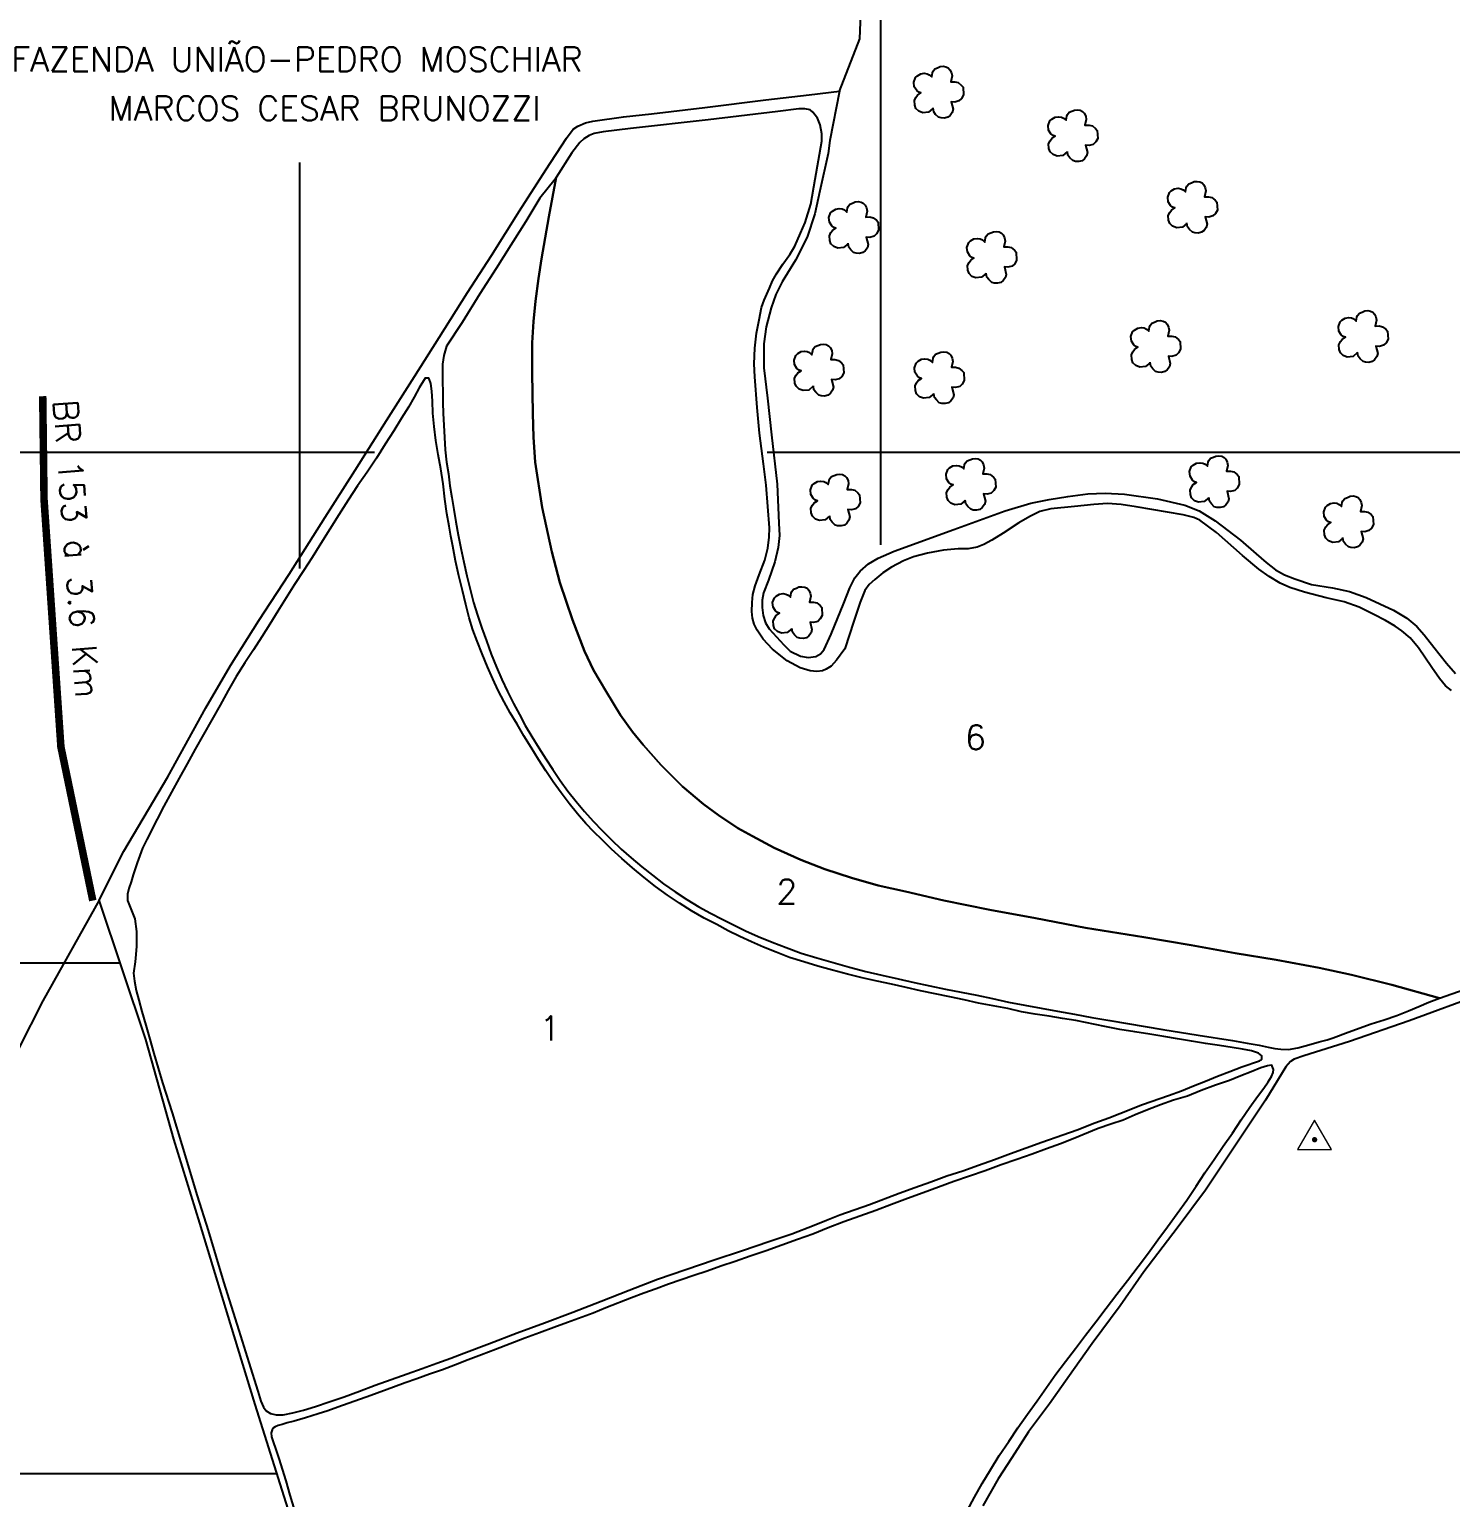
# Model space of a CAD drawing. Extents: x 721268 to 722843, y 7822775 to 7825003.
# Drawn here: x 721699 to 722267, y 7824036 to 7824623 of the extents above; entities that cross this region are included whole.
import ezdxf
from ezdxf.enums import TextEntityAlignment as Align

# ---------------------------------------------------------------- set-up
doc = ezdxf.new("R2010")
doc.units = 0
doc.linetypes.add('CONTINUO', pattern=[0])
for name, color, linetype, lineweight in [('0114001264', 1, 'Continuous', 25), ('0114001264001', 5, 'Continuous', 25), ('0114001264002', 5, 'Continuous', 25), ('0114001264004', 5, 'Continuous', 25), ('0114001264005', 5, 'Continuous', 25), ('0114001264006', 5, 'Continuous', 25), ('TEXTO_DIVERSOS', 7, 'Continuous', 5)]:
    doc.layers.add(name, color=color, linetype=linetype, lineweight=lineweight)
for name, color, linetype in [('_SIMBOLO ARVORE', 118, 'Continuous'), ('ESTRADA', 1, 'Continuous'), ('MALHA', 8, 'Continuous'), ('TEXTO', 7, 'Continuous'), ('TEXTO CONFRONTANTES', 7, 'Continuous'), ('TEXTO_NUN_TAL', 7, 'Continuous')]:
    doc.layers.add(name, color=color, linetype=linetype)
doc.styles.add('Simplex', font='simplex.shx')

msp = doc.modelspace()

# ---------------------------------------------------------------- linework, layer by layer
for points in [[(722022.45, 7824598.16), (722030.56, 7824619.07), (722031.91, 7824652.63), (722022.71, 7824709.04)], [(721726.85, 7824274.99), (721704.28, 7824234.87), (721694.54, 7824215.62)]]:
    msp.add_lwpolyline(points)
at = {"layer": '0114001264'}
msp.add_lwpolyline([(721815.35, 7823990.4), (721789.11, 7824073.56), (721779.25, 7824105.76), (721767, 7824146), (721756.63, 7824179.57), (721745.39, 7824219.38), (721726.85, 7824274.99), (721736.67, 7824294.61), (721754.17, 7824324.3), (721769.41, 7824351.86), (721779.3, 7824368.71), (721790.59, 7824386.73), (721802.65, 7824405.25), (721817.04, 7824428.01), (721829.09, 7824446.82), (721841.5, 7824466.54), (721852.71, 7824484.23), (721862.58, 7824499.74), (721873.96, 7824517.76), (721883.53, 7824532.56), (721894.64, 7824550.28), (721905.12, 7824566.66), (721913.49, 7824579.31), (721916.06, 7824582.91), (721918, 7824584.22), (721921, 7824585.46), (721923.97, 7824586.22), (721936.24, 7824587.89), (721947.32, 7824589.03), (721968.71, 7824591.66), (721992.99, 7824594.63), (722010.37, 7824596.69), (722022.45, 7824598.16), (722018.57, 7824578.44), (722017.97, 7824573.29), (722014.62, 7824558.35), (722012.64, 7824549.21), (722009.55, 7824539.77), (722004.83, 7824530.59), (721999.58, 7824521.97), (721997, 7824516.9), (721995.2, 7824511.67), (721993.22, 7824504.03), (721992.19, 7824497.16), (721992.19, 7824487.69), (721993.65, 7824475.5), (721995.28, 7824460.88), (721997.6, 7824441.11), (721998.2, 7824425.63), (721998.46, 7824420.65), (721997.95, 7824415.93), (721996.66, 7824410.18), (721994.08, 7824402.86), (721992.13, 7824397.74), (721991.54, 7824394.83), (721991.54, 7824391.93), (721991.97, 7824388.71), (721992.88, 7824385.75), (721994.44, 7824383.34), (721997.34, 7824380.17), (722000.25, 7824377), (722002.83, 7824374.52), (722006.87, 7824372.52), (722009.94, 7824371.98), (722012.95, 7824372.41), (722014.83, 7824373.43), (722016.39, 7824375.15), (722019.13, 7824381.33), (722024.24, 7824393.64), (722026.61, 7824399.78), (722028.65, 7824403.76), (722030.69, 7824406.45), (722034.08, 7824409.35), (722037.95, 7824411.66), (722044.24, 7824414.4), (722068.08, 7824423.02), (722088.69, 7824430.5), (722098.91, 7824433.56), (722106.22, 7824435.07), (722113.6, 7824436.31), (722121.61, 7824437.28), (722128.51, 7824437.55), (722136.3, 7824437.12), (722149.42, 7824435.35), (722160.34, 7824432.82), (722166.05, 7824430.51), (722172.5, 7824426.48), (722182.61, 7824418.79), (722188.92, 7824413.35), (722192.9, 7824409.91), (722196.61, 7824406.9), (722200.21, 7824404.91), (722204.3, 7824403.3), (722210.96, 7824401.1), (722219.42, 7824399.8), (722226.14, 7824398.35), (722232.75, 7824395.93), (722243.72, 7824390.88), (722249.01, 7824387.63), (722252.99, 7824384.36), (722255.95, 7824381.03), (722259.82, 7824376.03), (722264.83, 7824369.66), (722268.54, 7824365.53)], dxfattribs=at)
at = {"layer": '0114001264001'}
msp.add_lwpolyline([(721983.7, 7824135.14), (721994.27, 7824138.68), (722003.43, 7824141.78), (722012.4, 7824145.21), (722017.34, 7824147.28), (722022.65, 7824149.33), (722034.46, 7824153.44), (722046.33, 7824157.95), (722052.54, 7824160.25), (722058.91, 7824162.56), (722065.28, 7824164.91), (722071.7, 7824166.98), (722078.02, 7824169.23), (722084.32, 7824171.51), (722090.78, 7824173.88), (722103.24, 7824178.32), (722111.7, 7824181.31), (722117.4, 7824183.34), (722124.5, 7824186.14), (722130, 7824188.1), (722134.39, 7824189.8), (722143.42, 7824193.37), (722153.9, 7824196.99), (722159.05, 7824198.9), (722163.89, 7824200.85), (722168.61, 7824202.79), (722173.45, 7824204.72), (722178.4, 7824206.66), (722183.17, 7824208.45), (722190.26, 7824210.87), (722190.64, 7824211.11), (722190.88, 7824211.31), (722191.1, 7824211.52), (722191.14, 7824212.8), (722189.79, 7824213.97), (722186.97, 7824214.87), (722183.39, 7824215.49), (722179.34, 7824216.17), (722174.26, 7824216.97), (722168.67, 7824217.8), (722163.05, 7824218.68), (722157.45, 7824219.64), (722151.97, 7824220.6), (722146.36, 7824221.57), (722140.48, 7824222.47), (722134.48, 7824223.39), (722128.44, 7824224.51), (722116.92, 7824226.93), (722111.47, 7824227.79), (722106.16, 7824228.72), (722100.64, 7824229.44), (722095.19, 7824230.49), (722089.63, 7824231.73), (722083.81, 7824232.79), (722077.95, 7824233.95), (722072.21, 7824235.19), (722066.51, 7824236.39), (722060.72, 7824237.57), (722054.87, 7824238.86), (722049.07, 7824240.17), (722043.27, 7824241.47), (722037.5, 7824242.72), (722031.56, 7824244.04), (722025.6, 7824245.51), (722019.7, 7824247.05), (722013.87, 7824248.66), (722008.16, 7824250.34), (722002.54, 7824252.17), (721997.19, 7824254.19), (721992.07, 7824256.25), (721987.32, 7824258.36), (721982.68, 7824260.55), (721978.06, 7824262.84), (721973.42, 7824265.31), (721968.43, 7824267.88), (721963.31, 7824270.77), (721958.53, 7824273.77), (721953.71, 7824277.05), (721949.03, 7824280.48), (721944.39, 7824284.1), (721939.81, 7824287.88), (721935.51, 7824291.61), (721931.46, 7824295.38), (721927.67, 7824299.07), (721924.3, 7824302.38), (721921.1, 7824305.69), (721917.87, 7824309.49), (721914.45, 7824313.6), (721911.24, 7824317.93), (721908.12, 7824322.27), (721905.21, 7824326.73), (721902.26, 7824331.26), (721899.34, 7824335.96), (721896.46, 7824340.62), (721893.77, 7824345.33), (721891, 7824349.84), (721888.56, 7824354.29), (721886.15, 7824358.77), (721883.99, 7824363.38), (721881.85, 7824368.24), (721879.72, 7824373.42), (721877.76, 7824378.41), (721876.04, 7824382.97), (721874.6, 7824387.77), (721873.18, 7824393.07), (721871.84, 7824398.76), (721870.48, 7824404.59), (721869.17, 7824410.53), (721867.98, 7824416.35), (721867.23, 7824420.41), (721866.53, 7824424.38), (721865.65, 7824429.42), (721864.85, 7824435.21), (721864.14, 7824441.31), (721863.24, 7824447.24), (721862.12, 7824453.01), (721861.22, 7824458.63), (721860.52, 7824464.22), (721860.11, 7824469.56), (721859.89, 7824474.33), (721859.63, 7824478.3), (721859.28, 7824481.36), (721858.65, 7824483.18), (721858.39, 7824483.54), (721857.01, 7824483.51), (721854.58, 7824479.71), (721852.6, 7824475.88), (721850.3, 7824471.94), (721847.59, 7824467.53), (721844.52, 7824462.52), (721841.02, 7824457.15), (721837.49, 7824451.53), (721833.81, 7824446.03), (721829.96, 7824440.5), (721826.22, 7824434.77), (721822.53, 7824428.98), (721818.94, 7824423.17), (721815.37, 7824417.49), (721811.88, 7824411.94), (721808.36, 7824406.52), (721804.82, 7824401.15), (721801.44, 7824395.76), (721798.12, 7824390.41), (721794.91, 7824385.28), (721791.82, 7824380.16), (721788.44, 7824375.07), (721785, 7824369.82), (721781.57, 7824364.4), (721778.29, 7824358.76), (721775.08, 7824352.95), (721771.8, 7824347.06), (721768.49, 7824341.19), (721765.15, 7824335.28), (721761.96, 7824329.45), (721758.76, 7824323.75), (721755.66, 7824318.1), (721752.67, 7824312.58), (721749.89, 7824307.42), (721745.8, 7824299.25), (721744.11, 7824295.76), (721741.94, 7824289.97), (721740.38, 7824285.13), (721739.51, 7824282.37), (721738.59, 7824279.64), (721738.1, 7824277.46), (721738.05, 7824274.95), (721739.12, 7824272.22), (721741.08, 7824267.52), (721741.69, 7824262.57), (721741.72, 7824256.7), (721741.47, 7824253.38), (721741.14, 7824250.4), (721740.53, 7824245.92), (721740.85, 7824242.69), (721741.62, 7824238.98), (721742.67, 7824235.05), (721743.8, 7824230.51), (721745.43, 7824225.13), (721747.04, 7824219.48), (721748.69, 7824213.81), (721750.37, 7824207.99), (721752.13, 7824202.1), (721755.93, 7824190.03), (721759.8, 7824177.27), (721765.92, 7824156.87), (721770.29, 7824143.05), (721776.51, 7824122.54), (721782.62, 7824103.09), (721786.59, 7824090.31), (721790.13, 7824078.91), (721791.4, 7824074.92), (721792.4, 7824072.47), (721793.54, 7824071.05), (721795.16, 7824069.96), (721797.46, 7824069.41), (721800.33, 7824069.5), (721804.2, 7824070.2), (721808.43, 7824071.3), (721813.17, 7824072.82), (721818.67, 7824074.63), (721824.64, 7824076.7), (721830.75, 7824078.91), (721837, 7824081.29), (721843.45, 7824083.55), (721849.78, 7824085.78), (721855.84, 7824087.98), (721861.69, 7824090.16), (721867.25, 7824092.16), (721872.42, 7824094.07), (721882.75, 7824098.01), (721893.71, 7824102.21), (721904.71, 7824106.27), (721915.91, 7824110.44), (721927.24, 7824114.81), (721938.44, 7824119.29), (721949.73, 7824123.6), (721961.09, 7824127.56), (721972.44, 7824131.33)], close=True, dxfattribs=at)
at = {"layer": '0114001264002'}
msp.add_lwpolyline([(721934.95, 7824348.87), (721929.25, 7824358.34), (721924.18, 7824366.9), (721920.64, 7824374.48), (721915.85, 7824386.99), (721910.71, 7824401.92), (721907.57, 7824414.15), (721903.69, 7824431.9), (721900.95, 7824449.93), (721900.26, 7824459.99), (721899.98, 7824469.4), (721899.69, 7824485.61), (721899.69, 7824497.6), (721900.32, 7824506.1), (721901, 7824514.31), (721902.26, 7824523.28), (721903.45, 7824531.21), (721906.42, 7824547.99), (721909.31, 7824563.64), (721908.86, 7824563.02), (721902.79, 7824555.44), (721897.24, 7824546.02), (721891.24, 7824536.65), (721885.33, 7824527.38), (721878.77, 7824517.18), (721871.78, 7824505.72), (721865.48, 7824496.3), (721864.51, 7824492.63), (721863.97, 7824489.16), (721863.97, 7824482.03), (721864.06, 7824478.08), (721864.07, 7824473.84), (721864.16, 7824469.36), (721864.42, 7824464.69), (721864.72, 7824459.83), (721865.03, 7824454.84), (721865.57, 7824449.98), (721866.29, 7824445.24), (721866.88, 7824440.57), (721867.7, 7824435.91), (721868.46, 7824431.11), (721869.18, 7824426.11), (721870.12, 7824420.9), (721871.19, 7824415.55), (721872.39, 7824410.08), (721873.67, 7824404.61), (721875, 7824399.23), (721876.36, 7824393.95), (721877.88, 7824388.83), (721879.62, 7824383.7), (721881.46, 7824378.6), (721883.37, 7824373.28), (721885.46, 7824368.14), (721887.59, 7824363.16), (721889.9, 7824358.38), (721892.24, 7824353.63), (721894.64, 7824349.15), (721896.96, 7824344.73), (721899.59, 7824340.33), (721902.33, 7824335.92), (721905.18, 7824331.52), (721907.98, 7824327.17), (721910.94, 7824322.83), (721914.03, 7824318.56), (721917.25, 7824314.43), (721920.64, 7824310.48), (721924.08, 7824306.59), (721927.7, 7824302.81), (721931.36, 7824299.12), (721935.26, 7824295.46), (721939.31, 7824291.93), (721943.47, 7824288.4), (721947.76, 7824284.97), (721952.14, 7824281.6), (721956.77, 7824278.33), (721961.52, 7824275.26), (721966.29, 7824272.42), (721971.01, 7824269.88), (721975.64, 7824267.46), (721980.18, 7824265.14), (721984.94, 7824262.8), (721990.05, 7824260.45), (721995.51, 7824258.23), (722001.21, 7824256.1), (722007.17, 7824253.87), (722013.47, 7824251.96), (722019.95, 7824250.11), (722026.44, 7824248.25), (722032.93, 7824246.54), (722039.41, 7824245.01), (722045.84, 7824243.65), (722052.24, 7824242.2), (722058.54, 7824240.78), (722064.82, 7824239.52), (722071.06, 7824238.26), (722077.27, 7824237.05), (722083.59, 7824235.75), (722089.99, 7824234.35), (722096.49, 7824233.09), (722109.48, 7824230.74), (722116.26, 7824229.46), (722123.28, 7824228.2), (722130.38, 7824226.98), (722137.47, 7824225.78), (722144.53, 7824224.56), (722151.57, 7824223.43), (722165.67, 7824221.06), (722179.38, 7824218.92), (722185.28, 7824217.96), (722190.02, 7824217.08), (722193.7, 7824216.33), (722196.33, 7824215.82), (722198.69, 7824215.47), (722201.79, 7824215.44), (722205.52, 7824216.09), (722209.85, 7824217.19), (722214.02, 7824218.42), (722217.17, 7824219.22), (722219.6, 7824220.09), (722225.68, 7824222.33), (722234.8, 7824225.65), (722239.94, 7824227.28), (722244.99, 7824228.94), (722249.7, 7824230.85), (722253.9, 7824232.59), (722257.86, 7824234.27), (722262.09, 7824235.94), (722243.03, 7824241.24), (722226.89, 7824245.18), (722214, 7824247.94), (722196.83, 7824251.21), (722180.53, 7824253.9), (722162.97, 7824256.99), (722144.02, 7824260.31), (722120.72, 7824264.04), (722100.69, 7824267.83), (722082.57, 7824271.13), (722064.11, 7824274.89), (722048.78, 7824278.47), (722037.94, 7824280.88), (722027.31, 7824283.96), (722016.63, 7824287.41), (722007.03, 7824291.19), (721996.36, 7824295.92), (721987.75, 7824300.63), (721981.89, 7824303.75), (721974.13, 7824308.92), (721968.11, 7824313.35), (721959.75, 7824320.44), (721956.58, 7824323.66), (721951.24, 7824328.99), (721944.12, 7824337.01), (721939.79, 7824342.21)], close=True, dxfattribs=at)
at = {"layer": '0114001264004'}
msp.add_lwpolyline([(722073.45, 7824031.15), (722076.34, 7824036.57), (722079.46, 7824042.03), (722082.81, 7824047.53), (722086.28, 7824053.2), (722090.03, 7824058.78), (722093.74, 7824064.28), (722097.49, 7824069.72), (722101.35, 7824075.12), (722105.14, 7824080.45), (722108.91, 7824085.66), (722112.79, 7824090.81), (722116.78, 7824095.98), (722120.76, 7824101.24), (722124.8, 7824106.63), (722129.03, 7824112.09), (722133.29, 7824117.63), (722137.52, 7824123.17), (722141.77, 7824128.73), (722145.82, 7824134.2), (722149.66, 7824139.37), (722153.44, 7824144.55), (722157.26, 7824149.89), (722161.2, 7824155.26), (722164.86, 7824160.75), (722168.43, 7824166.16), (722172.11, 7824171.47), (722175.73, 7824176.72), (722179.36, 7824181.94), (722182.92, 7824187.26), (722186.39, 7824192.29), (722189.45, 7824196.64), (722191.88, 7824199.97), (722193.67, 7824202.5), (722195.01, 7824204.54), (722195.69, 7824206.17), (722195.78, 7824207.36), (722195.31, 7824208.69), (722194.99, 7824209.16), (722193.41, 7824208.9), (722190.68, 7824208.02), (722186.82, 7824206.51), (722182.69, 7824204.87), (722178.18, 7824203.02), (722172.66, 7824201.14), (722166.93, 7824198.94), (722161.43, 7824196.78), (722155.84, 7824195.21), (722150.62, 7824193.23), (722145.42, 7824191.25), (722140.5, 7824189.25), (722135.71, 7824187.19), (722130.84, 7824185.55), (722125.77, 7824183.8), (722115.78, 7824179.64), (722115.78, 7824179.64), (722110.71, 7824177.67), (722105.14, 7824175.68), (722099.4, 7824173.64), (722093.31, 7824171.5), (722086.98, 7824169.3), (722080.71, 7824166.94), (722074.45, 7824164.74), (722068.19, 7824162.6), (722055.86, 7824158.07), (722049.56, 7824155.83), (722043.3, 7824153.5), (722036.92, 7824151.08), (722030.58, 7824148.88), (722024.21, 7824146.49), (722017.97, 7824144.1), (722011.86, 7824141.67), (722005.71, 7824139.51), (721999.46, 7824137.25), (721993.21, 7824134.97), (721986.76, 7824132.81), (721980.76, 7824130.73), (721975.04, 7824128.79), (721969.58, 7824126.89), (721964.32, 7824125.1), (721959.22, 7824123.41), (721954.2, 7824121.71), (721949.28, 7824119.84), (721944.34, 7824118.03), (721939.39, 7824116.16), (721929.1, 7824112.17), (721924.04, 7824110.13), (721913.9, 7824106.35), (721908.44, 7824104.35), (721902.67, 7824102.25), (721896.83, 7824100.08), (721890.95, 7824097.81), (721885.12, 7824095.57), (721879.47, 7824093.41), (721874.18, 7824091.42), (721869.05, 7824089.41), (721863.85, 7824087.48), (721858.72, 7824085.68), (721853.66, 7824083.89), (721848.95, 7824082.19), (721844.4, 7824080.54), (721835.33, 7824077.24), (721822.06, 7824072.57), (721818.07, 7824071.13), (721814.23, 7824069.9), (721809.17, 7824068.28), (721804.71, 7824066.98), (721801.9, 7824066.25), (721799.84, 7824065.66), (721798.22, 7824065.19), (721797.13, 7824064.63), (721796.48, 7824064.23), (721795.91, 7824063.46), (721795.6, 7824062.63), (721795.52, 7824062.33), (721795.63, 7824060.65), (721796.25, 7824058.63), (721797.34, 7824055.6), (721798.55, 7824052.02), (721801.35, 7824043.06), (721802.95, 7824037.4), (721804.85, 7824031.32)], dxfattribs=at)
at = {"layer": '0114001264005'}
msp.add_lwpolyline([(722279.64, 7824237.8), (722249.95, 7824226.88), (722226.18, 7824218.53), (722207.88, 7824212.8), (722204.09, 7824211.51), (722202.6, 7824210.53), (722200.68, 7824208.5), (722192.57, 7824195.17), (722178.51, 7824174.02), (722168.68, 7824159.19), (722157.32, 7824143.99), (722144.04, 7824126.6), (722134.57, 7824113.05), (722123.44, 7824097.92), (722115.97, 7824087.44), (722106.29, 7824073.85), (722097.99, 7824062.64), (722091.26, 7824052.35), (722085.89, 7824043.96), (722079.74, 7824033.18)], dxfattribs=at)
at = {"layer": '0114001264006'}
msp.add_lwpolyline([(722266.9, 7824358.73), (722264.47, 7824360.6), (722262.04, 7824363.59), (722259.04, 7824367.98), (722253.73, 7824375.76), (722250.42, 7824379.78), (722247.02, 7824382.62), (722244.36, 7824384.41), (722240.58, 7824386.69), (722235.91, 7824389.12), (722230.07, 7824392.04), (722223.99, 7824394.22), (722216.85, 7824395.79), (722208.13, 7824398.07), (722202.29, 7824399.87), (722198.44, 7824401.63), (722194.05, 7824404.33), (722189.89, 7824407.17), (722183.42, 7824412.71), (722173.09, 7824421.88), (722166.43, 7824426.82), (722163.96, 7824427.87), (722159.67, 7824428.99), (722141.01, 7824432.13), (722134.93, 7824433.03), (722129.54, 7824433.41), (722124.04, 7824433.07), (722116.26, 7824432.29), (722106.86, 7824431.31), (722102.52, 7824430.3), (722098.48, 7824428.28), (722094.05, 7824425.69), (722087.8, 7824421.65), (722083.3, 7824418.84), (722080.16, 7824417.12), (722077.47, 7824415.96), (722073.8, 7824415.4), (722069.8, 7824415.29), (722064.03, 7824414.84), (722057.62, 7824413.63), (722051.98, 7824412.21), (722048.05, 7824410.57), (722043.3, 7824408.06), (722039.82, 7824405.74), (722036.55, 7824403.11), (722034.27, 7824401.16), (722032.59, 7824398.7), (722030.68, 7824394.06), (722028.13, 7824386.49), (722024.54, 7824375.35), (722021.3, 7824370.86), (722019.1, 7824368.47), (722017.15, 7824367.31), (722015.65, 7824366.6), (722013.48, 7824366.41), (722010.79, 7824366.6), (722006.82, 7824367.79), (722001.62, 7824370.63), (721995.75, 7824375.23), (721991.93, 7824379.32), (721989.65, 7824382.88), (721988.41, 7824385.31), (721987.74, 7824387.59), (721987.4, 7824390.35), (721987.59, 7824393.85), (721987.92, 7824397.14), (721988.82, 7824400.58), (721990.36, 7824404.92), (721992.64, 7824410.88), (721993.91, 7824415.59), (721994.36, 7824420.04), (721994.48, 7824423.69), (721993.2, 7824440.72), (721992.16, 7824449.24), (721990.58, 7824461.49), (721989.53, 7824471.8), (721988.64, 7824483.99), (721988.41, 7824489.2), (721988.64, 7824495.52), (721989.31, 7824501.47), (721990.39, 7824506.8), (721991.37, 7824511.77), (721992.41, 7824514.61), (721994.55, 7824519.42), (721995.75, 7824522.37), (721997.36, 7824525.17), (721999.9, 7824529.02), (722002.67, 7824532.91), (722004.65, 7824536.22), (722006.94, 7824541.38), (722008.81, 7824545.64), (722011.02, 7824552.95), (722012.77, 7824563.03), (722015.39, 7824578.17), (722015.39, 7824581.1), (722014.72, 7824584.69), (722013.71, 7824587.35), (722011.87, 7824589.78), (722010.78, 7824590.72), (722008.58, 7824591.13), (722006.29, 7824591.02), (721997.88, 7824590.01), (721970.06, 7824586.75), (721938.95, 7824583.19), (721928.02, 7824581.96), (721924.55, 7824581.29), (721922.52, 7824580.46), (721920.36, 7824579.15), (721918.75, 7824577.66), (721915.56, 7824573.49), (721909.31, 7824563.64), (721906.42, 7824547.99), (721903.45, 7824531.21), (721902.26, 7824523.28), (721901, 7824514.31), (721900.32, 7824506.1), (721899.69, 7824497.6), (721899.69, 7824485.61), (721899.98, 7824469.4), (721900.26, 7824459.99), (721900.95, 7824449.93), (721903.69, 7824431.9), (721907.57, 7824414.15), (721910.71, 7824401.92), (721915.85, 7824386.99), (721920.64, 7824374.48), (721924.18, 7824366.9), (721929.25, 7824358.34), (721934.95, 7824348.87), (721939.79, 7824342.21), (721944.12, 7824337.01), (721951.24, 7824328.99), (721956.58, 7824323.66), (721959.75, 7824320.44), (721968.11, 7824313.35), (721974.13, 7824308.92), (721981.89, 7824303.75), (721987.75, 7824300.63), (721996.36, 7824295.92), (722007.03, 7824291.19), (722016.63, 7824287.41), (722027.31, 7824283.96), (722037.94, 7824280.88), (722048.78, 7824278.47), (722064.11, 7824274.89), (722082.57, 7824271.13), (722100.69, 7824267.83), (722120.72, 7824264.04), (722144.02, 7824260.31), (722162.97, 7824256.99), (722180.53, 7824253.9), (722196.83, 7824251.21), (722214, 7824247.94), (722226.89, 7824245.18), (722243.03, 7824241.24), (722262.09, 7824235.94), (722292.04, 7824246.38)], dxfattribs=at)
at = {"layer": '_SIMBOLO ARVORE', "linetype": 'CONTINUO'}
for points in [[(722059.8, 7824591.27, 0), (722058.01, 7824589.77, 0), (722055.74, 7824589.51, 0), (722054.12, 7824590.13, 0), (722052.97, 7824591.26, 0), (722052.5, 7824592.56, 0), (722052.37, 7824594.47, 0), (722052.99, 7824595.67, 0), (722053.64, 7824596.56, 0), (722054.95, 7824597.45, 0), (722054.11, 7824597.71, 0), (722053.29, 7824598.39, 0), (722052.33, 7824599.91, 0), (722052.15, 7824601.72, 0), (722052.85, 7824603.61, 0), (722053.58, 7824604.29, 0), (722054.92, 7824605.1, 0), (722056.32, 7824605.29, 0), (722057.44, 7824605.13, 0), (722058.32, 7824604.72, 0), (722059.29, 7824603.85, 0), (722059.58, 7824605.51, 0), (722059.83, 7824606.17, 0), (722060.56, 7824607.09, 0), (722061.64, 7824607.48, 0), (722062.69, 7824607.95, 0), (722063.87, 7824608.06, 0), (722065, 7824607.9, 0), (722065.91, 7824607.42, 0), (722066.58, 7824606.69, 0), (722067.17, 7824605.52, 0), (722067.41, 7824604.22, 0), (722066.87, 7824601.9, 0), (722068.49, 7824601.93, 0), (722069.83, 7824601.6, 0), (722071.1, 7824600.6, 0), (722071.8, 7824599.8, 0), (722071.99, 7824596.61, 0), (722071.21, 7824595.18, 0), (722070.17, 7824594.23, 0), (722068.54, 7824593.79, 0), (722067.1, 7824593.92, 0), (722067.87, 7824590.94, 0), (722067.52, 7824589.67, 0), (722066.65, 7824588.45, 0), (722065.71, 7824587.7, 0), (722064.36, 7824587.37, 0), (722063.02, 7824587.45, 0), (722062.02, 7824587.73, 0), (722060.87, 7824588.86, 0), (722060.09, 7824589.88, 0), (722059.85, 7824591.42, 0)], [(722113.43, 7824573.93, 0), (722111.64, 7824572.43, 0), (722109.37, 7824572.17, 0), (722107.75, 7824572.79, 0), (722106.6, 7824573.92, 0), (722106.13, 7824575.22, 0), (722106, 7824577.13, 0), (722106.62, 7824578.33, 0), (722107.27, 7824579.22, 0), (722108.58, 7824580.11, 0), (722107.75, 7824580.37, 0), (722106.93, 7824581.05, 0), (722105.96, 7824582.57, 0), (722105.79, 7824584.38, 0), (722106.49, 7824586.27, 0), (722107.22, 7824586.95, 0), (722108.55, 7824587.76, 0), (722109.95, 7824587.95, 0), (722111.07, 7824587.79, 0), (722111.96, 7824587.38, 0), (722112.93, 7824586.51, 0), (722113.22, 7824588.17, 0), (722113.47, 7824588.83, 0), (722114.19, 7824589.75, 0), (722115.27, 7824590.14, 0), (722116.32, 7824590.61, 0), (722117.51, 7824590.72, 0), (722118.63, 7824590.56, 0), (722119.54, 7824590.08, 0), (722120.22, 7824589.35, 0), (722120.81, 7824588.18, 0), (722121.04, 7824586.88, 0), (722120.5, 7824584.56, 0), (722122.13, 7824584.59, 0), (722123.47, 7824584.26, 0), (722124.73, 7824583.26, 0), (722125.44, 7824582.46, 0), (722125.63, 7824579.27, 0), (722124.84, 7824577.84, 0), (722123.81, 7824576.89, 0), (722122.17, 7824576.45, 0), (722120.74, 7824576.58, 0), (722121.5, 7824573.6, 0), (722121.15, 7824572.33, 0), (722120.29, 7824571.11, 0), (722119.34, 7824570.36, 0), (722117.99, 7824570.03, 0), (722116.66, 7824570.11, 0), (722115.65, 7824570.39, 0), (722114.51, 7824571.52, 0), (722113.72, 7824572.54, 0), (722113.49, 7824574.08, 0)], [(722161.19, 7824545.33, 0), (722159.4, 7824543.83, 0), (722157.13, 7824543.57, 0), (722155.51, 7824544.2, 0), (722154.37, 7824545.33, 0), (722153.89, 7824546.62, 0), (722153.76, 7824548.53, 0), (722154.38, 7824549.73, 0), (722155.03, 7824550.63, 0), (722156.34, 7824551.51, 0), (722155.51, 7824551.78, 0), (722154.69, 7824552.46, 0), (722153.72, 7824553.98, 0), (722153.55, 7824555.79, 0), (722154.25, 7824557.67, 0), (722154.98, 7824558.35, 0), (722156.31, 7824559.17, 0), (722157.71, 7824559.35, 0), (722158.83, 7824559.19, 0), (722159.72, 7824558.78, 0), (722160.69, 7824557.92, 0), (722160.98, 7824559.57, 0), (722161.23, 7824560.23, 0), (722161.95, 7824561.15, 0), (722163.03, 7824561.55, 0), (722164.09, 7824562.02, 0), (722165.27, 7824562.12, 0), (722166.39, 7824561.96, 0), (722167.3, 7824561.48, 0), (722167.98, 7824560.75, 0), (722168.57, 7824559.58, 0), (722168.8, 7824558.28, 0), (722168.26, 7824555.97, 0), (722169.89, 7824555.99, 0), (722171.23, 7824555.67, 0), (722172.5, 7824554.66, 0), (722173.2, 7824553.86, 0), (722173.39, 7824550.67, 0), (722172.61, 7824549.24, 0), (722171.57, 7824548.29, 0), (722169.93, 7824547.85, 0), (722168.5, 7824547.98, 0), (722169.26, 7824545, 0), (722168.91, 7824543.73, 0), (722168.05, 7824542.52, 0), (722167.1, 7824541.76, 0), (722165.75, 7824541.43, 0), (722164.42, 7824541.51, 0), (722163.42, 7824541.8, 0), (722162.27, 7824542.93, 0), (722161.49, 7824543.94, 0), (722161.25, 7824545.49, 0)], [(722025.87, 7824537.23, 0), (722024.09, 7824535.73, 0), (722021.82, 7824535.46, 0), (722020.2, 7824536.09, 0), (722019.05, 7824537.22, 0), (722018.57, 7824538.51, 0), (722018.45, 7824540.42, 0), (722019.06, 7824541.63, 0), (722019.72, 7824542.52, 0), (722021.03, 7824543.41, 0), (722020.19, 7824543.67, 0), (722019.37, 7824544.35, 0), (722018.41, 7824545.87, 0), (722018.23, 7824547.68, 0), (722018.93, 7824549.57, 0), (722019.66, 7824550.25, 0), (722021, 7824551.06, 0), (722022.4, 7824551.25, 0), (722023.52, 7824551.09, 0), (722024.4, 7824550.68, 0), (722025.37, 7824549.81, 0), (722025.66, 7824551.47, 0), (722025.91, 7824552.13, 0), (722026.64, 7824553.05, 0), (722027.72, 7824553.44, 0), (722028.77, 7824553.91, 0), (722029.95, 7824554.02, 0), (722031.07, 7824553.86, 0), (722031.98, 7824553.38, 0), (722032.66, 7824552.65, 0), (722033.25, 7824551.48, 0), (722033.48, 7824550.18, 0), (722032.95, 7824547.86, 0), (722034.57, 7824547.89, 0), (722035.91, 7824547.56, 0), (722037.18, 7824546.56, 0), (722037.88, 7824545.76, 0), (722038.07, 7824542.57, 0), (722037.29, 7824541.14, 0), (722036.25, 7824540.19, 0), (722034.61, 7824539.75, 0), (722033.18, 7824539.88, 0), (722033.95, 7824536.9, 0), (722033.59, 7824535.63, 0), (722032.73, 7824534.41, 0), (722031.79, 7824533.66, 0), (722030.44, 7824533.33, 0), (722029.1, 7824533.41, 0), (722028.1, 7824533.69, 0), (722026.95, 7824534.82, 0), (722026.17, 7824535.84, 0), (722025.93, 7824537.38, 0)], [(722081.02, 7824525.3, 0), (722079.23, 7824523.8, 0), (722076.96, 7824523.54, 0), (722075.34, 7824524.17, 0), (722074.19, 7824525.3, 0), (722073.72, 7824526.59, 0), (722073.59, 7824528.5, 0), (722074.21, 7824529.7, 0), (722074.86, 7824530.6, 0), (722076.17, 7824531.48, 0), (722075.34, 7824531.75, 0), (722074.52, 7824532.43, 0), (722073.55, 7824533.95, 0), (722073.38, 7824535.76, 0), (722074.08, 7824537.64, 0), (722074.81, 7824538.32, 0), (722076.14, 7824539.13, 0), (722077.54, 7824539.32, 0), (722078.66, 7824539.16, 0), (722079.55, 7824538.75, 0), (722080.52, 7824537.89, 0), (722080.81, 7824539.54, 0), (722081.06, 7824540.2, 0), (722081.78, 7824541.12, 0), (722082.86, 7824541.52, 0), (722083.91, 7824541.98, 0), (722085.1, 7824542.09, 0), (722086.22, 7824541.93, 0), (722087.13, 7824541.45, 0), (722087.81, 7824540.72, 0), (722088.4, 7824539.55, 0), (722088.63, 7824538.25, 0), (722088.09, 7824535.93, 0), (722089.72, 7824535.96, 0), (722091.06, 7824535.64, 0), (722092.32, 7824534.63, 0), (722093.03, 7824533.83, 0), (722093.22, 7824530.64, 0), (722092.43, 7824529.21, 0), (722091.4, 7824528.26, 0), (722089.76, 7824527.82, 0), (722088.33, 7824527.95, 0), (722089.09, 7824524.97, 0), (722088.74, 7824523.7, 0), (722087.88, 7824522.49, 0), (722086.93, 7824521.73, 0), (722085.58, 7824521.4, 0), (722084.25, 7824521.48, 0), (722083.24, 7824521.77, 0), (722082.1, 7824522.89, 0), (722081.31, 7824523.91, 0), (722081.08, 7824525.45, 0)], [(722229.34, 7824493.7, 0), (722227.55, 7824492.2, 0), (722225.28, 7824491.93, 0), (722223.66, 7824492.56, 0), (722222.51, 7824493.69, 0), (722222.04, 7824494.98, 0), (722221.91, 7824496.89, 0), (722222.53, 7824498.1, 0), (722223.18, 7824498.99, 0), (722224.49, 7824499.88, 0), (722223.66, 7824500.14, 0), (722222.84, 7824500.82, 0), (722221.87, 7824502.34, 0), (722221.7, 7824504.15, 0), (722222.39, 7824506.04, 0), (722223.12, 7824506.72, 0), (722224.46, 7824507.53, 0), (722225.86, 7824507.72, 0), (722226.98, 7824507.56, 0), (722227.86, 7824507.15, 0), (722228.84, 7824506.28, 0), (722229.13, 7824507.94, 0), (722229.37, 7824508.6, 0), (722230.1, 7824509.52, 0), (722231.18, 7824509.91, 0), (722232.23, 7824510.38, 0), (722233.42, 7824510.49, 0), (722234.54, 7824510.33, 0), (722235.45, 7824509.85, 0), (722236.12, 7824509.12, 0), (722236.72, 7824507.95, 0), (722236.95, 7824506.65, 0), (722236.41, 7824504.33, 0), (722238.03, 7824504.36, 0), (722239.38, 7824504.03, 0), (722240.64, 7824503.03, 0), (722241.34, 7824502.23, 0), (722241.54, 7824499.04, 0), (722240.75, 7824497.61, 0), (722239.71, 7824496.66, 0), (722238.08, 7824496.22, 0), (722236.64, 7824496.35, 0), (722237.41, 7824493.37, 0), (722237.06, 7824492.1, 0), (722236.2, 7824490.88, 0), (722235.25, 7824490.13, 0), (722233.9, 7824489.8, 0), (722232.56, 7824489.88, 0), (722231.56, 7824490.16, 0), (722230.41, 7824491.29, 0), (722229.63, 7824492.31, 0), (722229.39, 7824493.85, 0)], [(722146.49, 7824489.69, 0), (722144.71, 7824488.19, 0), (722142.43, 7824487.93, 0), (722140.82, 7824488.56, 0), (722139.67, 7824489.69, 0), (722139.19, 7824490.98, 0), (722139.06, 7824492.89, 0), (722139.68, 7824494.09, 0), (722140.34, 7824494.98, 0), (722141.64, 7824495.87, 0), (722140.81, 7824496.14, 0), (722139.99, 7824496.82, 0), (722139.03, 7824498.34, 0), (722138.85, 7824500.15, 0), (722139.55, 7824502.03, 0), (722140.28, 7824502.71, 0), (722141.61, 7824503.52, 0), (722143.02, 7824503.71, 0), (722144.14, 7824503.55, 0), (722145.02, 7824503.14, 0), (722145.99, 7824502.28, 0), (722146.28, 7824503.93, 0), (722146.53, 7824504.59, 0), (722147.26, 7824505.51, 0), (722148.33, 7824505.91, 0), (722149.39, 7824506.37, 0), (722150.57, 7824506.48, 0), (722151.69, 7824506.32, 0), (722152.6, 7824505.84, 0), (722153.28, 7824505.11, 0), (722153.87, 7824503.94, 0), (722154.1, 7824502.64, 0), (722153.57, 7824500.32, 0), (722155.19, 7824500.35, 0), (722156.53, 7824500.03, 0), (722157.8, 7824499.02, 0), (722158.5, 7824498.22, 0), (722158.69, 7824495.03, 0), (722157.91, 7824493.6, 0), (722156.87, 7824492.65, 0), (722155.23, 7824492.21, 0), (722153.8, 7824492.34, 0), (722154.56, 7824489.36, 0), (722154.21, 7824488.09, 0), (722153.35, 7824486.88, 0), (722152.4, 7824486.12, 0), (722151.06, 7824485.79, 0), (722149.72, 7824485.87, 0), (722148.72, 7824486.16, 0), (722147.57, 7824487.28, 0), (722146.79, 7824488.3, 0), (722146.55, 7824489.84, 0)], [(722011.98, 7824480.28, 0), (722010.19, 7824478.78, 0), (722007.92, 7824478.52, 0), (722006.3, 7824479.15, 0), (722005.15, 7824480.28, 0), (722004.68, 7824481.57, 0), (722004.55, 7824483.48, 0), (722005.17, 7824484.69, 0), (722005.82, 7824485.58, 0), (722007.13, 7824486.46, 0), (722006.3, 7824486.73, 0), (722005.48, 7824487.41, 0), (722004.51, 7824488.93, 0), (722004.34, 7824490.74, 0), (722005.03, 7824492.63, 0), (722005.76, 7824493.3, 0), (722007.1, 7824494.12, 0), (722008.5, 7824494.3, 0), (722009.62, 7824494.14, 0), (722010.5, 7824493.74, 0), (722011.48, 7824492.87, 0), (722011.77, 7824494.52, 0), (722012.01, 7824495.19, 0), (722012.74, 7824496.1, 0), (722013.82, 7824496.5, 0), (722014.87, 7824496.97, 0), (722016.06, 7824497.08, 0), (722017.18, 7824496.92, 0), (722018.09, 7824496.43, 0), (722018.76, 7824495.7, 0), (722019.36, 7824494.54, 0), (722019.59, 7824493.23, 0), (722019.05, 7824490.92, 0), (722020.67, 7824490.94, 0), (722022.02, 7824490.62, 0), (722023.28, 7824489.62, 0), (722023.98, 7824488.81, 0), (722024.17, 7824485.62, 0), (722023.39, 7824484.19, 0), (722022.35, 7824483.24, 0), (722020.72, 7824482.81, 0), (722019.28, 7824482.93, 0), (722020.05, 7824479.95, 0), (722019.7, 7824478.68, 0), (722018.84, 7824477.47, 0), (722017.89, 7824476.71, 0), (722016.54, 7824476.38, 0), (722015.2, 7824476.46, 0), (722014.2, 7824476.75, 0), (722013.05, 7824477.88, 0), (722012.27, 7824478.89, 0), (722012.03, 7824480.44, 0)], [(722060.09, 7824477.23, 0), (722058.3, 7824475.73, 0), (722056.03, 7824475.46, 0), (722054.41, 7824476.09, 0), (722053.26, 7824477.22, 0), (722052.79, 7824478.52, 0), (722052.66, 7824480.42, 0), (722053.28, 7824481.63, 0), (722053.93, 7824482.52, 0), (722055.24, 7824483.41, 0), (722054.41, 7824483.67, 0), (722053.59, 7824484.35, 0), (722052.62, 7824485.87, 0), (722052.45, 7824487.68, 0), (722053.14, 7824489.57, 0), (722053.87, 7824490.25, 0), (722055.21, 7824491.06, 0), (722056.61, 7824491.25, 0), (722057.73, 7824491.09, 0), (722058.61, 7824490.68, 0), (722059.58, 7824489.81, 0), (722059.88, 7824491.47, 0), (722060.12, 7824492.13, 0), (722060.85, 7824493.05, 0), (722061.93, 7824493.44, 0), (722062.98, 7824493.91, 0), (722064.17, 7824494.02, 0), (722065.29, 7824493.86, 0), (722066.2, 7824493.38, 0), (722066.87, 7824492.65, 0), (722067.46, 7824491.48, 0), (722067.7, 7824490.18, 0), (722067.16, 7824487.86, 0), (722068.78, 7824487.89, 0), (722070.13, 7824487.56, 0), (722071.39, 7824486.56, 0), (722072.09, 7824485.76, 0), (722072.28, 7824482.57, 0), (722071.5, 7824481.14, 0), (722070.46, 7824480.19, 0), (722068.83, 7824479.75, 0), (722067.39, 7824479.88, 0), (722068.16, 7824476.9, 0), (722067.81, 7824475.63, 0), (722066.95, 7824474.41, 0), (722066, 7824473.66, 0), (722064.65, 7824473.33, 0), (722063.31, 7824473.41, 0), (722062.31, 7824473.69, 0), (722061.16, 7824474.82, 0), (722060.38, 7824475.84, 0), (722060.14, 7824477.38, 0)], [(722169.93, 7824435.71, 0), (722168.14, 7824434.21, 0), (722165.87, 7824433.95, 0), (722164.25, 7824434.58, 0), (722163.1, 7824435.7, 0), (722162.63, 7824437, 0), (722162.5, 7824438.91, 0), (722163.12, 7824440.11, 0), (722163.77, 7824441, 0), (722165.08, 7824441.89, 0), (722164.24, 7824442.16, 0), (722163.42, 7824442.83, 0), (722162.46, 7824444.36, 0), (722162.28, 7824446.17, 0), (722162.98, 7824448.05, 0), (722163.71, 7824448.73, 0), (722165.05, 7824449.54, 0), (722166.45, 7824449.73, 0), (722167.57, 7824449.57, 0), (722168.45, 7824449.16, 0), (722169.42, 7824448.3, 0), (722169.71, 7824449.95, 0), (722169.96, 7824450.61, 0), (722170.69, 7824451.53, 0), (722171.77, 7824451.93, 0), (722172.82, 7824452.39, 0), (722174, 7824452.5, 0), (722175.13, 7824452.34, 0), (722176.04, 7824451.86, 0), (722176.71, 7824451.13, 0), (722177.3, 7824449.96, 0), (722177.54, 7824448.66, 0), (722177, 7824446.34, 0), (722178.62, 7824446.37, 0), (722179.96, 7824446.05, 0), (722181.23, 7824445.04, 0), (722181.93, 7824444.24, 0), (722182.12, 7824441.05, 0), (722181.34, 7824439.62, 0), (722180.3, 7824438.67, 0), (722178.67, 7824438.23, 0), (722177.23, 7824438.36, 0), (722178, 7824435.38, 0), (722177.65, 7824434.11, 0), (722176.78, 7824432.9, 0), (722175.84, 7824432.14, 0), (722174.49, 7824431.81, 0), (722173.15, 7824431.89, 0), (722172.15, 7824432.18, 0), (722171, 7824433.3, 0), (722170.22, 7824434.32, 0), (722169.98, 7824435.86, 0)], [(722072.65, 7824434.67, 0), (722070.86, 7824433.17, 0), (722068.59, 7824432.91, 0), (722066.97, 7824433.54, 0), (722065.82, 7824434.66, 0), (722065.35, 7824435.96, 0), (722065.22, 7824437.87, 0), (722065.84, 7824439.07, 0), (722066.49, 7824439.96, 0), (722067.8, 7824440.85, 0), (722066.97, 7824441.12, 0), (722066.15, 7824441.79, 0), (722065.18, 7824443.31, 0), (722065.01, 7824445.12, 0), (722065.7, 7824447.01, 0), (722066.43, 7824447.69, 0), (722067.77, 7824448.5, 0), (722069.17, 7824448.69, 0), (722070.29, 7824448.53, 0), (722071.17, 7824448.12, 0), (722072.14, 7824447.25, 0), (722072.44, 7824448.91, 0), (722072.68, 7824449.57, 0), (722073.41, 7824450.49, 0), (722074.49, 7824450.88, 0), (722075.54, 7824451.35, 0), (722076.73, 7824451.46, 0), (722077.85, 7824451.3, 0), (722078.76, 7824450.82, 0), (722079.43, 7824450.09, 0), (722080.02, 7824448.92, 0), (722080.26, 7824447.62, 0), (722079.72, 7824445.3, 0), (722081.34, 7824445.33, 0), (722082.69, 7824445, 0), (722083.95, 7824444, 0), (722084.65, 7824443.2, 0), (722084.84, 7824440.01, 0), (722084.06, 7824438.58, 0), (722083.02, 7824437.63, 0), (722081.39, 7824437.19, 0), (722079.95, 7824437.32, 0), (722080.72, 7824434.34, 0), (722080.37, 7824433.07, 0), (722079.51, 7824431.85, 0), (722078.56, 7824431.1, 0), (722077.21, 7824430.77, 0), (722075.87, 7824430.85, 0), (722074.87, 7824431.13, 0), (722073.72, 7824432.26, 0), (722072.94, 7824433.28, 0), (722072.7, 7824434.82, 0)], [(722018.5, 7824428.4, 0), (722016.72, 7824426.9, 0), (722014.45, 7824426.63, 0), (722012.83, 7824427.26, 0), (722011.68, 7824428.39, 0), (722011.2, 7824429.68, 0), (722011.08, 7824431.59, 0), (722011.69, 7824432.8, 0), (722012.35, 7824433.69, 0), (722013.66, 7824434.58, 0), (722012.82, 7824434.84, 0), (722012, 7824435.52, 0), (722011.04, 7824437.04, 0), (722010.86, 7824438.85, 0), (722011.56, 7824440.74, 0), (722012.29, 7824441.41, 0), (722013.63, 7824442.23, 0), (722015.03, 7824442.42, 0), (722016.15, 7824442.26, 0), (722017.03, 7824441.85, 0), (722018, 7824440.98, 0), (722018.29, 7824442.64, 0), (722018.54, 7824443.3, 0), (722019.27, 7824444.22, 0), (722020.35, 7824444.61, 0), (722021.4, 7824445.08, 0), (722022.58, 7824445.19, 0), (722023.7, 7824445.03, 0), (722024.61, 7824444.55, 0), (722025.29, 7824443.82, 0), (722025.88, 7824442.65, 0), (722026.11, 7824441.35, 0), (722025.58, 7824439.03, 0), (722027.2, 7824439.06, 0), (722028.54, 7824438.73, 0), (722029.81, 7824437.73, 0), (722030.51, 7824436.93, 0), (722030.7, 7824433.74, 0), (722029.92, 7824432.31, 0), (722028.88, 7824431.36, 0), (722027.24, 7824430.92, 0), (722025.81, 7824431.05, 0), (722026.58, 7824428.07, 0), (722026.22, 7824426.8, 0), (722025.36, 7824425.58, 0), (722024.42, 7824424.83, 0), (722023.07, 7824424.5, 0), (722021.73, 7824424.58, 0), (722020.73, 7824424.86, 0), (722019.58, 7824425.99, 0), (722018.8, 7824427.01, 0), (722018.56, 7824428.55, 0)], [(722223.48, 7824419.67, 0), (722221.7, 7824418.17, 0), (722219.43, 7824417.9, 0), (722217.81, 7824418.53, 0), (722216.66, 7824419.66, 0), (722216.18, 7824420.95, 0), (722216.06, 7824422.86, 0), (722216.68, 7824424.07, 0), (722217.33, 7824424.96, 0), (722218.64, 7824425.85, 0), (722217.8, 7824426.11, 0), (722216.98, 7824426.79, 0), (722216.02, 7824428.31, 0), (722215.84, 7824430.12, 0), (722216.54, 7824432.01, 0), (722217.27, 7824432.68, 0), (722218.61, 7824433.5, 0), (722220.01, 7824433.69, 0), (722221.13, 7824433.53, 0), (722222.01, 7824433.12, 0), (722222.98, 7824432.25, 0), (722223.27, 7824433.91, 0), (722223.52, 7824434.57, 0), (722224.25, 7824435.49, 0), (722225.33, 7824435.88, 0), (722226.38, 7824436.35, 0), (722227.56, 7824436.46, 0), (722228.68, 7824436.3, 0), (722229.6, 7824435.82, 0), (722230.27, 7824435.09, 0), (722230.86, 7824433.92, 0), (722231.1, 7824432.62, 0), (722230.56, 7824430.3, 0), (722232.18, 7824430.32, 0), (722233.52, 7824430, 0), (722234.79, 7824429, 0), (722235.49, 7824428.2, 0), (722235.68, 7824425.01, 0), (722234.9, 7824423.58, 0), (722233.86, 7824422.63, 0), (722232.22, 7824422.19, 0), (722230.79, 7824422.31, 0), (722231.56, 7824419.33, 0), (722231.21, 7824418.06, 0), (722230.34, 7824416.85, 0), (722229.4, 7824416.1, 0), (722228.05, 7824415.77, 0), (722226.71, 7824415.85, 0), (722225.71, 7824416.13, 0), (722224.56, 7824417.26, 0), (722223.78, 7824418.28, 0), (722223.54, 7824419.82, 0)], [(722003.39, 7824383.43, 0), (722001.6, 7824381.93, 0), (721999.33, 7824381.67, 0), (721997.71, 7824382.3, 0), (721996.57, 7824383.43, 0), (721996.09, 7824384.72, 0), (721995.96, 7824386.63, 0), (721996.58, 7824387.83, 0), (721997.23, 7824388.73, 0), (721998.54, 7824389.61, 0), (721997.71, 7824389.88, 0), (721996.89, 7824390.56, 0), (721995.92, 7824392.08, 0), (721995.75, 7824393.89, 0), (721996.45, 7824395.77, 0), (721997.18, 7824396.45, 0), (721998.51, 7824397.27, 0), (721999.91, 7824397.45, 0), (722001.03, 7824397.29, 0), (722001.92, 7824396.88, 0), (722002.89, 7824396.02, 0), (722003.18, 7824397.67, 0), (722003.43, 7824398.33, 0), (722004.15, 7824399.25, 0), (722005.23, 7824399.65, 0), (722006.29, 7824400.12, 0), (722007.47, 7824400.22, 0), (722008.59, 7824400.06, 0), (722009.5, 7824399.58, 0), (722010.18, 7824398.85, 0), (722010.77, 7824397.68, 0), (722011, 7824396.38, 0), (722010.46, 7824394.07, 0), (722012.09, 7824394.09, 0), (722013.43, 7824393.77, 0), (722014.7, 7824392.76, 0), (722015.4, 7824391.96, 0), (722015.59, 7824388.77, 0), (722014.81, 7824387.34, 0), (722013.77, 7824386.39, 0), (722012.13, 7824385.95, 0), (722010.7, 7824386.08, 0), (722011.46, 7824383.1, 0), (722011.11, 7824381.83, 0), (722010.25, 7824380.62, 0), (722009.3, 7824379.86, 0), (722007.95, 7824379.53, 0), (722006.62, 7824379.61, 0), (722005.62, 7824379.9, 0), (722004.47, 7824381.03, 0), (722003.69, 7824382.04, 0), (722003.45, 7824383.59, 0)]]:
    msp.add_polyline3d(points, dxfattribs=at)
at = {"layer": 'ESTRADA', "const_width": 3}
msp.add_lwpolyline([(721724.25, 7824274.85), (721711.51, 7824336.26), (721704.77, 7824435.12), (721704.25, 7824476.32)], dxfattribs=at)
at = {"layer": 'MALHA', "color": 8}
for points in [[(722039, 7824416.89), (722039, 7824927.58)], [(721807, 7824407.55), (721807, 7824569.64)], [(721342.72, 7824454), (721836.7, 7824454)], [(721993.6, 7824454), (722767.72, 7824454)], [(721342.72, 7824250), (721735.47, 7824250)], [(721342.72, 7824046), (721797.81, 7824046)]]:
    msp.add_lwpolyline(points, dxfattribs=at)
at = {"layer": 'TEXTO', "color": 7, "lineweight": 9, "flags": 128}
msp.add_lwpolyline([(722205.44, 7824175.44), (722219, 7824175.44), (722212.22, 7824187.19)], close=True, dxfattribs=at)
at = {"layer": 'TEXTO', "color": 7, "lineweight": 9, "const_width": 1.06, "flags": 128}
msp.add_lwpolyline([(722211.69, 7824179.36, -1), (722212.75, 7824179.36, -1)], format="xyb", close=True, dxfattribs=at)

# ---------------------------------------------------------------- texts
at = {"layer": 'TEXTO CONFRONTANTES', "linetype": 'Continuous', "style": 'Simplex'}
for s, p in [('FAZENDA UNIÃO-PEDRO MOSCHIAR', (721691.76, 7824606.02, -639.64)), ('MARCOS CESAR BRUNOZZI', (721730.57, 7824586.46, -639.64))]:
    msp.add_text(s, height=9.75, dxfattribs=at).set_placement(p)
at = {"layer": 'TEXTO_DIVERSOS', "linetype": 'Continuous', "style": 'Simplex'}
msp.add_text('BR 153 à 3.6 Km', height=9.75, rotation=274.3101, dxfattribs=at).set_placement((721708.44, 7824474.63))
at = {"layer": 'TEXTO_NUN_TAL', "linetype": 'Continuous', "style": 'Simplex'}
for s, p in [('6', (722076.75, 7824340.07)), ('2', (722001.42, 7824278.42)), ('1', (721906.86, 7824223.89))]:
    msp.add_text(s, height=9.75, dxfattribs=at).set_placement(p, align=Align.MIDDLE_CENTER)

doc.saveas('drawing.dxf')
